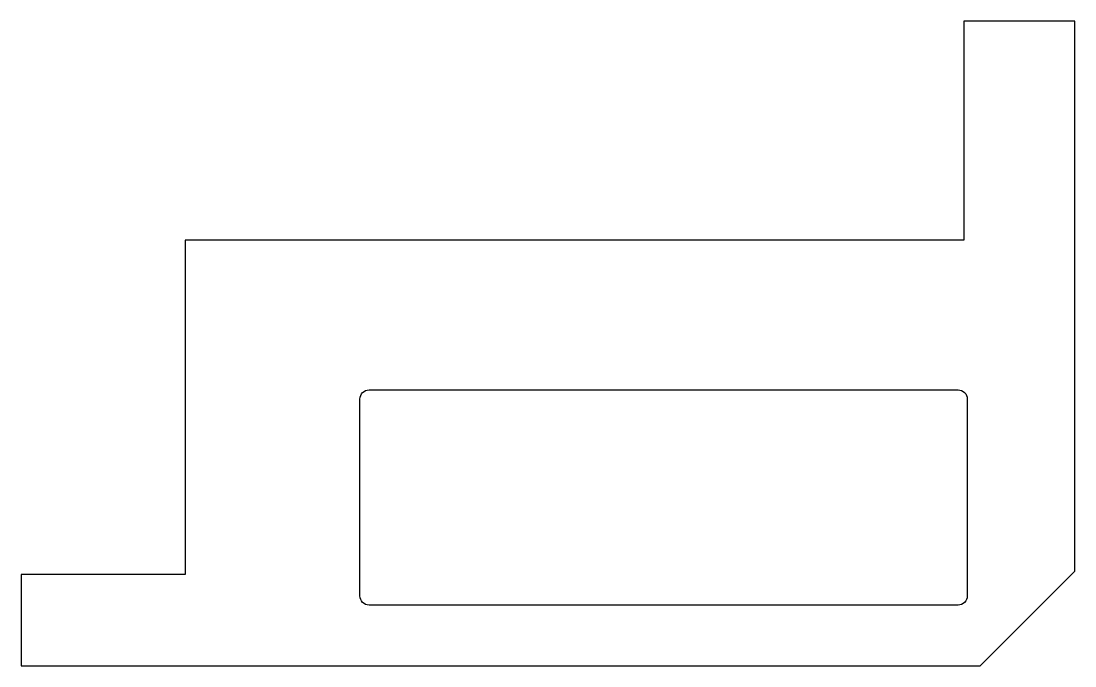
# Model space of a CAD drawing. Header units: millimetres. Extents: x 1245 to 1800, y 0 to 340.
import ezdxf

# ---------------------------------------------------------------- set-up
doc = ezdxf.new("R2010")
doc.units = ezdxf.units.MM
doc.layers.get('0').update_dxf_attribs({"linetype": 'CONTINUOUS'})

msp = doc.modelspace()

# ---------------------------------------------------------------- linework, layer by layer
msp.add_lwpolyline([(1244.71, 0), (1750, 0), (1800, 50), (1800, 340.07), (1741.51, 340.07), (1741.51, 224.54), (1331.13, 224.54), (1331.13, 48.16), (1244.71, 48.16)], close=True)
msp.add_lwpolyline([(1743.28, 140.75), (1743.28, 36.91, -0.414214), (1738.48, 32.11), (1428.08, 32.11, -0.414214), (1423.28, 36.91), (1423.28, 140.75, -0.414214), (1428.08, 145.55), (1738.48, 145.55, -0.414214)], format="xyb", close=True)

doc.saveas('drawing.dxf')
